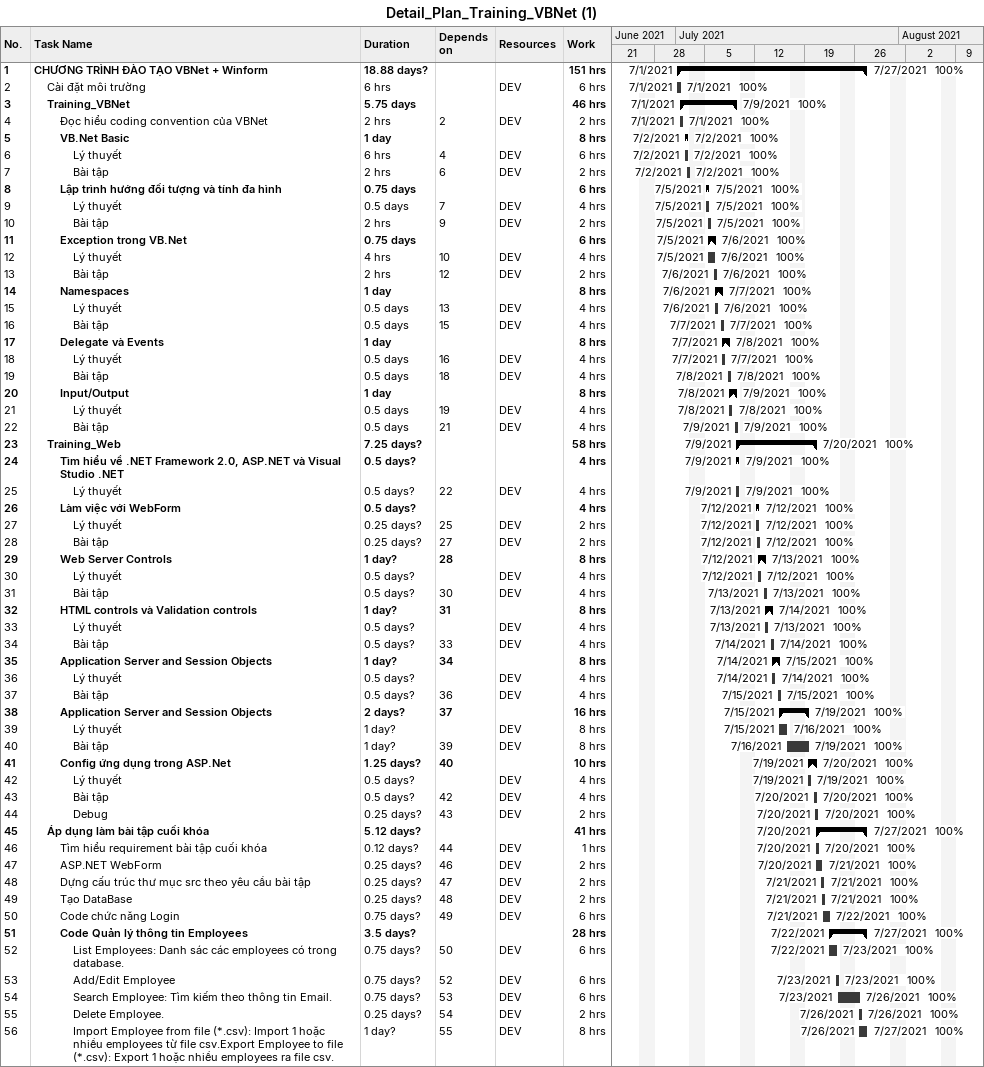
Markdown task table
Detail_Plan_Training_VBNet (1)

| ID | Level | Task | Duration | Start | Finish | Predecessors | Resources | % complete | Work (h) |
|---|---|---|---|---|---|---|---|---|---|
| 1 | 1 | **CHƯƠNG TRÌNH ĐÀO TẠO VBNet + Winform** | 18.88d? | 2021-07-01 | 2021-07-27 |  |  | 100 | 151 |
| 2 | 2 | Cài đặt môi trường | 6h | 2021-07-01 | 2021-07-01 |  | DEV | 100 | 6 |
| 3 | 2 | **Training_VBNet** | 5.75d | 2021-07-01 | 2021-07-09 |  |  | 100 | 46 |
| 4 | 3 | Đọc hiểu coding convention của VBNet | 2h | 2021-07-01 | 2021-07-01 | 2 | DEV | 100 | 2 |
| 5 | 3 | **VB.Net Basic** | 1d | 2021-07-02 | 2021-07-02 |  |  | 100 | 8 |
| 6 | 4 | Lý thuyết | 6h | 2021-07-02 | 2021-07-02 | 4 | DEV | 100 | 6 |
| 7 | 4 | Bài tập | 2h | 2021-07-02 | 2021-07-02 | 6 | DEV | 100 | 2 |
| 8 | 3 | **Lập trình hướng đối tượng và tính đa hình** | 0.75d | 2021-07-05 | 2021-07-05 |  |  | 100 | 6 |
| 9 | 4 | Lý thuyết | 0.5d | 2021-07-05 | 2021-07-05 | 7 | DEV | 100 | 4 |
| 10 | 4 | Bài tập | 2h | 2021-07-05 | 2021-07-05 | 9 | DEV | 100 | 2 |
| 11 | 3 | **Exception trong VB.Net** | 0.75d | 2021-07-05 | 2021-07-06 |  |  | 100 | 6 |
| 12 | 4 | Lý thuyết | 4h | 2021-07-05 | 2021-07-06 | 10 | DEV | 100 | 4 |
| 13 | 4 | Bài tập | 2h | 2021-07-06 | 2021-07-06 | 12 | DEV | 100 | 2 |
| 14 | 3 | **Namespaces** | 1d | 2021-07-06 | 2021-07-07 |  |  | 100 | 8 |
| 15 | 4 | Lý thuyết | 0.5d | 2021-07-06 | 2021-07-06 | 13 | DEV | 100 | 4 |
| 16 | 4 | Bài tập | 0.5d | 2021-07-07 | 2021-07-07 | 15 | DEV | 100 | 4 |
| 17 | 3 | **Delegate và Events** | 1d | 2021-07-07 | 2021-07-08 |  |  | 100 | 8 |
| 18 | 4 | Lý thuyết | 0.5d | 2021-07-07 | 2021-07-07 | 16 | DEV | 100 | 4 |
| 19 | 4 | Bài tập | 0.5d | 2021-07-08 | 2021-07-08 | 18 | DEV | 100 | 4 |
| 20 | 3 | **Input/Output** | 1d | 2021-07-08 | 2021-07-09 |  |  | 100 | 8 |
| 21 | 4 | Lý thuyết | 0.5d | 2021-07-08 | 2021-07-08 | 19 | DEV | 100 | 4 |
| 22 | 4 | Bài tập | 0.5d | 2021-07-09 | 2021-07-09 | 21 | DEV | 100 | 4 |
| 23 | 2 | **Training_Web** | 7.25d? | 2021-07-09 | 2021-07-20 |  |  | 100 | 58 |
| 24 | 3 | **Tìm hiểu về .NET Framework 2.0, ASP.NET và Visual Studio .NET** | 0.5d? | 2021-07-09 | 2021-07-09 |  |  | 100 | 4 |
| 25 | 4 | Lý thuyết | 0.5d? | 2021-07-09 | 2021-07-09 | 22 | DEV | 100 | 4 |
| 26 | 3 | **Làm việc với WebForm** | 0.5d? | 2021-07-12 | 2021-07-12 |  |  | 100 | 4 |
| 27 | 4 | Lý thuyết | 0.25d? | 2021-07-12 | 2021-07-12 | 25 | DEV | 100 | 2 |
| 28 | 4 | Bài tập | 0.25d? | 2021-07-12 | 2021-07-12 | 27 | DEV | 100 | 2 |
| 29 | 3 | **Web Server Controls** | 1d? | 2021-07-12 | 2021-07-13 | 28 |  | 100 | 8 |
| 30 | 4 | Lý thuyết | 0.5d? | 2021-07-12 | 2021-07-12 |  | DEV | 100 | 4 |
| 31 | 4 | Bài tập | 0.5d? | 2021-07-13 | 2021-07-13 | 30 | DEV | 100 | 4 |
| 32 | 3 | **HTML controls và Validation controls** | 1d? | 2021-07-13 | 2021-07-14 | 31 |  | 100 | 8 |
| 33 | 4 | Lý thuyết | 0.5d? | 2021-07-13 | 2021-07-13 |  | DEV | 100 | 4 |
| 34 | 4 | Bài tập | 0.5d? | 2021-07-14 | 2021-07-14 | 33 | DEV | 100 | 4 |
| 35 | 3 | **Application Server and Session Objects** | 1d? | 2021-07-14 | 2021-07-15 | 34 |  | 100 | 8 |
| 36 | 4 | Lý thuyết | 0.5d? | 2021-07-14 | 2021-07-14 |  | DEV | 100 | 4 |
| 37 | 4 | Bài tập | 0.5d? | 2021-07-15 | 2021-07-15 | 36 | DEV | 100 | 4 |
| 38 | 3 | **Application Server and Session Objects** | 2d? | 2021-07-15 | 2021-07-19 | 37 |  | 100 | 16 |
| 39 | 4 | Lý thuyết | 1d? | 2021-07-15 | 2021-07-16 |  | DEV | 100 | 8 |
| 40 | 4 | Bài tập | 1d? | 2021-07-16 | 2021-07-19 | 39 | DEV | 100 | 8 |
| 41 | 3 | **Config ứng dụng trong ASP.Net** | 1.25d? | 2021-07-19 | 2021-07-20 | 40 |  | 100 | 10 |
| 42 | 4 | Lý thuyết | 0.5d? | 2021-07-19 | 2021-07-19 |  | DEV | 100 | 4 |
| 43 | 4 | Bài tập | 0.5d? | 2021-07-20 | 2021-07-20 | 42 | DEV | 100 | 4 |
| 44 | 4 | Debug | 0.25d? | 2021-07-20 | 2021-07-20 | 43 | DEV | 100 | 2 |
| 45 | 2 | **Áp dụng làm bài tập cuối khóa** | 5.12d? | 2021-07-20 | 2021-07-27 |  |  | 100 | 41 |
| 46 | 3 | Tìm hiểu requirement bài tập cuối khóa | 0.12d? | 2021-07-20 | 2021-07-20 | 44 | DEV | 100 | 1 |
| 47 | 3 | ASP.NET WebForm | 0.25d? | 2021-07-20 | 2021-07-21 | 46 | DEV | 100 | 2 |
| 48 | 3 | Dựng cấu trúc thư mục src theo yêu cầu bài tập | 0.25d? | 2021-07-21 | 2021-07-21 | 47 | DEV | 100 | 2 |
| 49 | 3 | Tạo DataBase | 0.25d? | 2021-07-21 | 2021-07-21 | 48 | DEV | 100 | 2 |
| 50 | 3 | Code chức năng Login | 0.75d? | 2021-07-21 | 2021-07-22 | 49 | DEV | 100 | 6 |
| 51 | 3 | **Code Quản lý thông tin Employees** | 3.5d? | 2021-07-22 | 2021-07-27 |  |  | 100 | 28 |
| 52 | 4 | List Employees: Danh sác các employees có trong database. | 0.75d? | 2021-07-22 | 2021-07-23 | 50 | DEV | 100 | 6 |
| 53 | 4 | Add/Edit Employee | 0.75d? | 2021-07-23 | 2021-07-23 | 52 | DEV | 100 | 6 |
| 54 | 4 | Search Employee: Tìm kiếm theo thông tin Email. | 0.75d? | 2021-07-23 | 2021-07-26 | 53 | DEV | 100 | 6 |
| 55 | 4 | Delete Employee. | 0.25d? | 2021-07-26 | 2021-07-26 | 54 | DEV | 100 | 2 |
| 56 | 4 | Import Employee from file (*.csv): Import 1 hoặc nhiều employees từ file csv.Export Employee to file (*.csv): Export 1 hoặc nhiều employees ra file csv. | 1d? | 2021-07-26 | 2021-07-27 | 55 | DEV | 100 | 8 |
